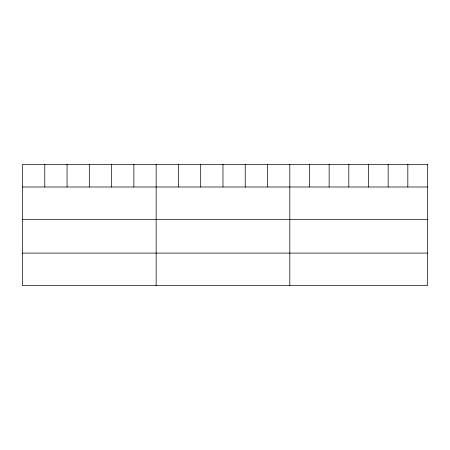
<?xml version="1.0" encoding="UTF-8"?>
<svg xmlns="http://www.w3.org/2000/svg" width="450" height="450" viewBox="0 0 450 450"><rect width="100%" height="100%" fill="white"/><g stroke="black" fill="none" stroke-linecap="round" stroke-linejoin="round"><path stroke-width="0.67" d="M22.5 187.003L427.5 187.003M22.5 219.549L427.5 219.549M22.5 253.086L427.5 253.086M407.829 164.368L407.829 187.003M388.159 164.368L388.159 187.003M368.488 164.368L368.488 187.003M348.812 164.368L348.812 187.003M329.141 164.368L329.141 187.003M309.471 164.368L309.471 187.003M289.8 164.368L289.8 285.632M267.525 164.368L267.525 187.003M245.25 164.368L245.25 187.003M222.975 164.368L222.975 187.003M200.7 164.368L200.7 187.003M178.425 164.368L178.425 187.003M156.15 164.368L156.15 285.632M133.875 164.368L133.875 187.003M111.6 164.368L111.6 187.003M89.325 164.368L89.325 187.003M67.05 164.368L67.05 187.003M44.775 164.368L44.775 187.003M427.5 164.368L22.5 164.368L22.5 285.632L427.5 285.632L427.5 164.368"/></g></svg>
